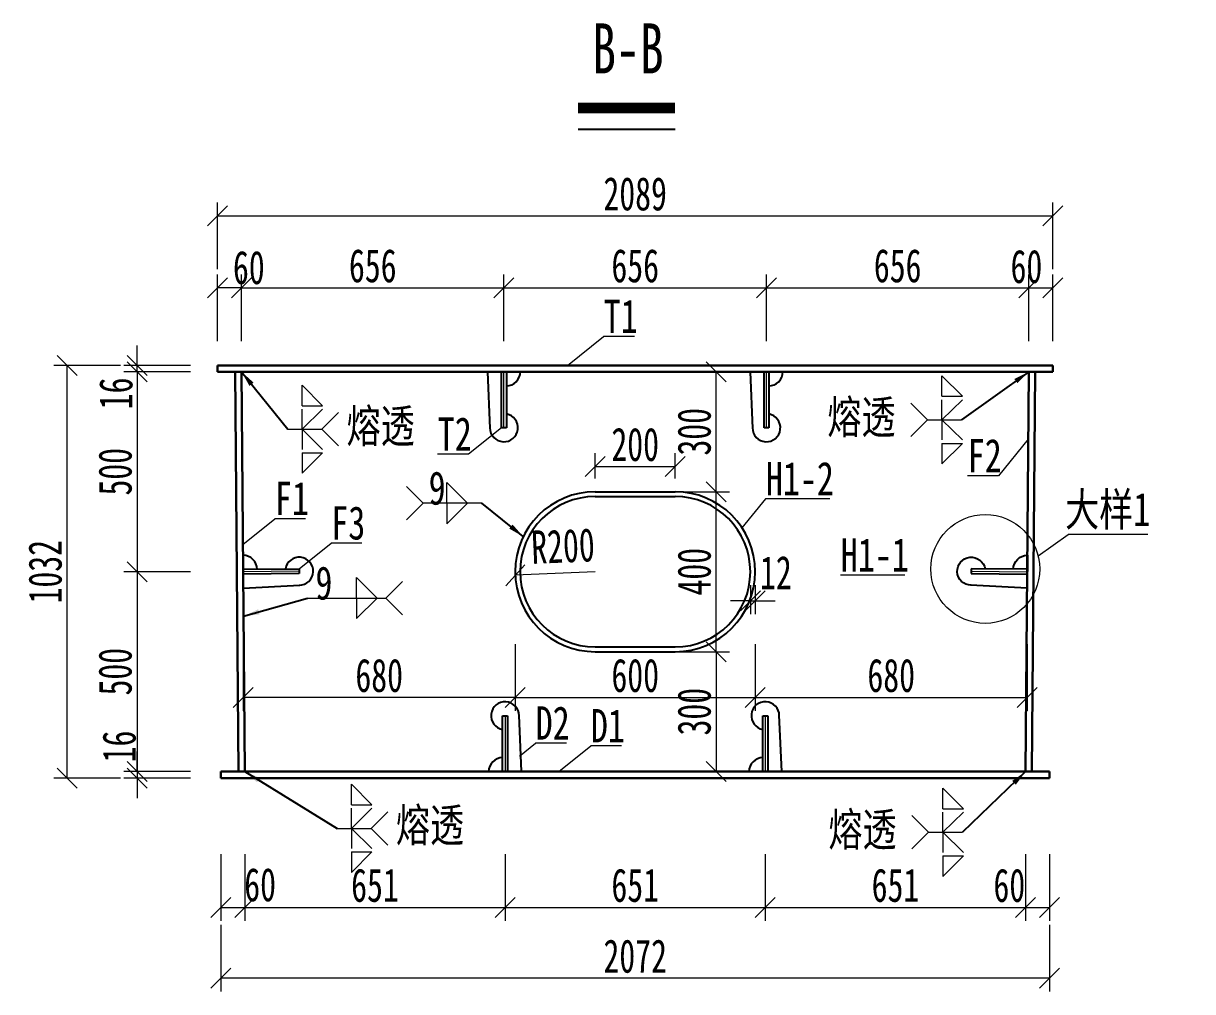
# Model space of a CAD drawing. Header units: millimetres. Extents: x -358959 to 47, y -122282 to 697692.
# Drawn here: x -144182 to -141258, y -7857 to -5436 of the extents above; entities that cross this region are included whole.
import ezdxf
from ezdxf.enums import TextEntityAlignment as Align

# ---------------------------------------------------------------- set-up
doc = ezdxf.new("R2010")
doc.units = ezdxf.units.MM
doc.header["$LTSCALE"] = 2
doc.header["$PDMODE"] = 34
doc.layers.get('Defpoints').update_dxf_attribs({"color": 8, "lineweight": 9})
for name, color, linetype, lineweight in [('标注', 4, 'Continuous', 13), ('标注线及字体', 2, 'Continuous', 15), ('桥 构造粗实', 1, 'Continuous', 30), ('细实线', 4, 'Continuous', 15), ('钢板粗线', 1, 'Continuous', 25)]:
    doc.layers.add(name, color=color, linetype=linetype, lineweight=lineweight)
doc.styles.add('111', font='仿宋_GB2312.ttf', dxfattribs={"width": 0.7})
doc.styles.add('SMEDI', font='仿宋_GB2312.ttf', dxfattribs={"width": 0.75})
doc.styles.get("Standard").update_dxf_attribs({"font": '仿宋_GB2312.ttf'})
doc.dimstyles.new('200', dxfattribs={"dimscale": 0, "dimtxt": 2.5, "dimasz": 1.5, "dimexe": 1, "dimexo": 1, "dimgap": 0.4, "dimtad": 1, "dimdec": 0, "dimdsep": 46, "dimtxsty": '111', "dimblk": 'OBLIQUE', "dimcen": 0, "dimclrd": 256, "dimclre": 256, "dimclrt": 256, "dimadec": 4, "dimazin": 0, "dimtfac": 1, "dimtdec": 0, "dimtmove": 2, "dimatfit": 3, "dimfxl": 4, "dimfxlon": 1, "dimtolj": 1, "dimlwd": -1, "dimlwe": -1, "dimarcsym": 0})
doc.dimstyles.new('MSteel_1.0_1.0', dxfattribs={"dimtxt": 3, "dimasz": 1.2, "dimexe": 1, "dimexo": 1, "dimgap": 1, "dimtad": 3, "dimtoh": 1, "dimdec": 0, "dimzin": 0, "dimdsep": 46, "dimtxsty": 'Standard', "dimblk": 'ARCHTICK', "dimcen": 0.09, "dimclrd": 3, "dimclre": 3, "dimadec": 4, "dimazin": 0, "dimtfac": 1, "dimtdec": 0, "dimtofl": 0, "dimtmove": 0, "dimatfit": 3, "dimfxl": 1, "dimtolj": 1, "dimtzin": 0, "dimarcsym": 0})

# ---------------------------------------------------------------- blocks, each defined once
blk = doc.blocks.new('12-140 有孔')
at = {"layer": 'Defpoints', "ltscale": 5}
blk.add_line((0, 140), (0, 0), dxfattribs=at)
at = {"layer": '钢板粗线'}
for p, q in [((-6, 0), (-6, 140)), ((-6, 140), (6, 140)), ((6, 140), (6, 0)), ((41, 0), (35, 141.5)), ((-41, 0), (41, 0))]:
    blk.add_line(p, q, dxfattribs=at)
for centre, start, end in [((0, 140), 0, 260.1291), ((-6, 0), 90, 180)]:
    blk.add_arc(centre, 35, start, end, dxfattribs=at)
blk = doc.blocks.new('_Oblique')
at = {"color": 0, "linetype": 'ByBlock', "lineweight": -2}
blk.add_line((-0.5, -0.5), (0.5, 0.5), dxfattribs=at)
blk = doc.blocks.new('*D3505')
at = {"layer": 'Defpoints', "color": 0, "ltscale": 5, "transparency": 16777216}
for p in [(-142752, -6807.3), (-142951.8, -6816.3)]:
    blk.add_point(p, dxfattribs=at)
at = {"layer": '标注', "ltscale": 5, "transparency": 16777216}
blk.add_line((-142752, -6807.3), (-142951.8, -6816.3), dxfattribs=at)
at = {"layer": '标注', "ltscale": 5, "transparency": 16777216, "xscale": 49.99999999999995, "yscale": 49.99999999999995, "zscale": 49.99999999999995, "rotation": 182.5726833926512}
blk.add_blockref('_Oblique', (-142951.8, -6816.3), dxfattribs=at)
at = {"layer": '标注', "ltscale": 5, "transparency": 16777216, "insert": (-142832.6, -6743.5), "char_height": 83.33, "attachment_point": 5, "rotation": 2.5727, "style": '111'}
blk.add_mtext('\\A1;R200', dxfattribs=at)
blk = doc.blocks.new('*D3506')
at = {"layer": 'Defpoints', "color": 0, "ltscale": 5, "transparency": 16777216}
for p in [(-142752, -6607.3), (-142449.2, -6607.3), (-142752, -7007.3)]:
    blk.add_point(p, dxfattribs=at)
at = {"layer": '标注', "ltscale": 5, "transparency": 16777216}
for p, q in [((-142582.5, -6607.3), (-142415.8, -6607.3)), ((-142449.2, -7007.3), (-142449.2, -6607.3)), ((-142582.5, -7007.3), (-142415.8, -7007.3))]:
    blk.add_line(p, q, dxfattribs=at)
at = {"layer": '标注', "ltscale": 5, "transparency": 16777216, "xscale": 49.99999999999995, "yscale": 49.99999999999995, "zscale": 49.99999999999995}
for p, rotation in [((-142449.2, -6607.3), 90), ((-142449.2, -7007.3), 270)]:
    blk.add_blockref('_Oblique', p, dxfattribs=dict(at, rotation=rotation))
at = {"layer": '标注', "ltscale": 5, "transparency": 16777216, "insert": (-142504.2, -6807.3), "char_height": 83.33, "attachment_point": 5, "rotation": 90, "style": '111'}
blk.add_mtext('\\A1;400', dxfattribs=at)
blk = doc.blocks.new('*D3507')
at = {"layer": 'Defpoints', "color": 0, "ltscale": 5, "transparency": 16777216}
for p in [(-142352, -6807.3), (-142951.8, -6816.3), (-142352, -7122)]:
    blk.add_point(p, dxfattribs=at)
at = {"layer": '标注', "ltscale": 5, "transparency": 16777216}
for p, q in [((-142951.8, -6988.6), (-142951.8, -7155.3)), ((-142352, -6988.6), (-142352, -7155.3)), ((-142951.8, -7122), (-142352, -7122))]:
    blk.add_line(p, q, dxfattribs=at)
at = {"layer": '标注', "ltscale": 5, "transparency": 16777216, "xscale": 49.99999999999995, "yscale": 49.99999999999995, "zscale": 49.99999999999995, "rotation": 180}
blk.add_blockref('_Oblique', (-142951.8, -7122), dxfattribs=at)
at = {"layer": '标注', "ltscale": 5, "transparency": 16777216, "xscale": 49.99999999999995, "yscale": 49.99999999999995, "zscale": 49.99999999999995}
blk.add_blockref('_Oblique', (-142352, -7122), dxfattribs=at)
at = {"layer": '标注', "ltscale": 5, "transparency": 16777216, "insert": (-142651.9, -7067), "char_height": 83.33, "attachment_point": 5, "style": '111'}
blk.add_mtext('\\A1;600', dxfattribs=at)
blk = doc.blocks.new('*D3508')
at = {"layer": 'Defpoints', "color": 0, "ltscale": 5, "transparency": 16777216}
for p in [(-142552, -6544.4), (-142752, -6607.3), (-142552, -6607.3)]:
    blk.add_point(p, dxfattribs=at)
at = {"layer": '标注', "ltscale": 5, "transparency": 16777216}
for p, q in [((-142752, -6574), (-142752, -6511.1)), ((-142552, -6574), (-142552, -6511.1)), ((-142752, -6544.4), (-142552, -6544.4))]:
    blk.add_line(p, q, dxfattribs=at)
at = {"layer": '标注', "ltscale": 5, "transparency": 16777216, "xscale": 49.99999999999995, "yscale": 49.99999999999995, "zscale": 49.99999999999995, "rotation": 180}
blk.add_blockref('_Oblique', (-142752, -6544.4), dxfattribs=at)
at = {"layer": '标注', "ltscale": 5, "transparency": 16777216, "xscale": 49.99999999999995, "yscale": 49.99999999999995, "zscale": 49.99999999999995}
blk.add_blockref('_Oblique', (-142552, -6544.4), dxfattribs=at)
at = {"layer": '标注', "ltscale": 5, "transparency": 16777216, "insert": (-142652, -6489.4), "char_height": 83.33, "attachment_point": 5, "style": '111'}
blk.add_mtext('\\A1;200', dxfattribs=at)
blk = doc.blocks.new('*D3503')
at = {"layer": 'Defpoints', "color": 0, "ltscale": 5, "transparency": 16777216}
for p in [(-142752, -7007.3), (-142752, -7307.3), (-142449.2, -7307.3)]:
    blk.add_point(p, dxfattribs=at)
at = {"layer": '标注', "ltscale": 5, "transparency": 16777216}
for p, q in [((-142582.5, -7007.3), (-142415.8, -7007.3)), ((-142449.2, -7007.3), (-142449.2, -7307.3)), ((-142582.5, -7307.3), (-142415.8, -7307.3))]:
    blk.add_line(p, q, dxfattribs=at)
at = {"layer": '标注', "ltscale": 5, "transparency": 16777216, "xscale": 49.99999999999995, "yscale": 49.99999999999995, "zscale": 49.99999999999995}
for p, rotation in [((-142449.2, -7007.3), 90), ((-142449.2, -7307.3), 270)]:
    blk.add_blockref('_Oblique', p, dxfattribs=dict(at, rotation=rotation))
at = {"layer": '标注', "ltscale": 5, "transparency": 16777216, "insert": (-142504.2, -7157.3), "char_height": 83.33, "attachment_point": 5, "rotation": 90, "style": '111'}
blk.add_mtext('\\A1;300', dxfattribs=at)
blk = doc.blocks.new('*D3509')
at = {"layer": 'Defpoints', "color": 0, "ltscale": 5, "transparency": 16777216}
for p in [(-142652, -6307.3), (-142449.2, -6307.3), (-142719.8, -6607.3)]:
    blk.add_point(p, dxfattribs=at)
at = {"layer": '标注', "ltscale": 5, "transparency": 16777216}
for p, q in [((-142582.5, -6307.3), (-142415.8, -6307.3)), ((-142449.2, -6607.3), (-142449.2, -6307.3)), ((-142582.5, -6607.3), (-142415.8, -6607.3))]:
    blk.add_line(p, q, dxfattribs=at)
at = {"layer": '标注', "ltscale": 5, "transparency": 16777216, "xscale": 50.00000000000042, "yscale": 50.00000000000042, "zscale": 50.00000000000042}
for p, rotation in [((-142449.2, -6307.3), 90), ((-142449.2, -6607.3), 270)]:
    blk.add_blockref('_Oblique', p, dxfattribs=dict(at, rotation=rotation))
at = {"layer": '标注', "ltscale": 5, "transparency": 16777216, "insert": (-142504.2, -6457.3), "char_height": 83.33, "attachment_point": 5, "rotation": 90, "style": '111'}
blk.add_mtext('\\A1;300', dxfattribs=at)
blk = doc.blocks.new('*D3504')
at = {"layer": 'Defpoints', "color": 0, "ltscale": 5, "transparency": 16777216}
for p in [(-142352, -6807.3), (-141671.8, -6807.3), (-141671.8, -7122)]:
    blk.add_point(p, dxfattribs=at)
at = {"layer": '标注', "ltscale": 5, "transparency": 16777216}
for p, q in [((-142352, -6988.6), (-142352, -7155.3)), ((-141671.8, -6988.6), (-141671.8, -7155.3)), ((-142352, -7122), (-141671.8, -7122))]:
    blk.add_line(p, q, dxfattribs=at)
at = {"layer": '标注', "ltscale": 5, "transparency": 16777216, "xscale": 50.00000000000042, "yscale": 50.00000000000042, "zscale": 50.00000000000042, "rotation": 180}
blk.add_blockref('_Oblique', (-142352, -7122), dxfattribs=at)
at = {"layer": '标注', "ltscale": 5, "transparency": 16777216, "xscale": 50.00000000000042, "yscale": 50.00000000000042, "zscale": 50.00000000000042}
blk.add_blockref('_Oblique', (-141671.8, -7122), dxfattribs=at)
at = {"layer": '标注', "ltscale": 5, "transparency": 16777216, "insert": (-142011.9, -7067), "char_height": 83.33, "attachment_point": 5, "style": '111'}
blk.add_mtext('\\A1;680', dxfattribs=at)
blk = doc.blocks.new('_ArchTick')
at = {"color": 0, "linetype": 'ByBlock', "const_width": 0.15}
blk.add_lwpolyline([(-0.5, -0.5), (0.5, 0.5)], dxfattribs=at)
blk = doc.blocks.new('12-140 无孔')
at = {"layer": 'Defpoints', "ltscale": 5}
blk.add_line((0, 140), (0, 0), dxfattribs=at)
at = {"layer": '钢板粗线'}
for p, q in [((-6, 0), (-6, 140)), ((-6, 140), (6, 140)), ((6, 140), (6, 0))]:
    blk.add_line(p, q, dxfattribs=at)
blk = doc.blocks.new('*D3510')
at = {"layer": 'Defpoints', "color": 0, "ltscale": 5, "transparency": 16777216}
for p in [(-143632.2, -6807.3), (-142952, -6807.3), (-143632.2, -7122)]:
    blk.add_point(p, dxfattribs=at)
at = {"layer": '标注', "ltscale": 5, "transparency": 16777216}
for p, q in [((-143632.2, -6988.6), (-143632.2, -7155.3)), ((-142952, -6988.6), (-142952, -7155.3)), ((-142952, -7122), (-143632.2, -7122))]:
    blk.add_line(p, q, dxfattribs=at)
at = {"layer": '标注', "ltscale": 5, "transparency": 16777216, "xscale": 50.00000000000042, "yscale": 50.00000000000042, "zscale": 50.00000000000042, "rotation": 180}
blk.add_blockref('_Oblique', (-143632.2, -7122), dxfattribs=at)
at = {"layer": '标注', "ltscale": 5, "transparency": 16777216, "xscale": 50.00000000000042, "yscale": 50.00000000000042, "zscale": 50.00000000000042}
blk.add_blockref('_Oblique', (-142952, -7122), dxfattribs=at)
at = {"layer": '标注', "ltscale": 5, "transparency": 16777216, "insert": (-143292.1, -7067), "char_height": 83.33, "attachment_point": 5, "style": '111'}
blk.add_mtext('\\A1;680', dxfattribs=at)
blk = doc.blocks.new('*D3534')
at = {"layer": 'Defpoints', "color": 0, "ltscale": 5, "transparency": 16777216}
for p in [(-143696.5, -6097.5), (-143696.5, -6305.5), (-143636.4, -6307.3)]:
    blk.add_point(p, dxfattribs=at)
at = {"layer": '标注', "ltscale": 5, "transparency": 16777216}
for p, q in [((-143696.5, -6230.8), (-143696.5, -6064.2)), ((-143636.4, -6230.8), (-143636.4, -6064.2)), ((-143636.4, -6097.5), (-143696.5, -6097.5))]:
    blk.add_line(p, q, dxfattribs=at)
at = {"layer": '标注', "ltscale": 5, "transparency": 16777216, "xscale": 50.00000000000006, "yscale": 50.00000000000006, "zscale": 50.00000000000006, "rotation": 180}
blk.add_blockref('_Oblique', (-143696.5, -6097.5), dxfattribs=at)
at = {"layer": '标注', "ltscale": 5, "transparency": 16777216, "xscale": 50.00000000000006, "yscale": 50.00000000000006, "zscale": 50.00000000000006}
blk.add_blockref('_Oblique', (-143636.4, -6097.5), dxfattribs=at)
at = {"layer": '标注', "ltscale": 5, "transparency": 16777216, "insert": (-143618, -6047), "char_height": 83.33, "attachment_point": 5, "style": '111'}
blk.add_mtext('\\A1;60', dxfattribs=at)
blk = doc.blocks.new('*D3535')
at = {"layer": 'Defpoints', "color": 0, "ltscale": 5, "transparency": 16777216}
for p in [(-142980.1, -6097.5), (-143636.4, -6307.3), (-142980.1, -6307.3)]:
    blk.add_point(p, dxfattribs=at)
at = {"layer": '标注', "ltscale": 5, "transparency": 16777216}
for p, q in [((-143636.4, -6230.8), (-143636.4, -6064.2)), ((-142980.1, -6230.8), (-142980.1, -6064.2)), ((-143636.4, -6097.5), (-142980.1, -6097.5))]:
    blk.add_line(p, q, dxfattribs=at)
at = {"layer": '标注', "ltscale": 5, "transparency": 16777216, "xscale": 50.00000000000006, "yscale": 50.00000000000006, "zscale": 50.00000000000006, "rotation": 180}
blk.add_blockref('_Oblique', (-143636.4, -6097.5), dxfattribs=at)
at = {"layer": '标注', "ltscale": 5, "transparency": 16777216, "xscale": 50.00000000000006, "yscale": 50.00000000000006, "zscale": 50.00000000000006}
blk.add_blockref('_Oblique', (-142980.1, -6097.5), dxfattribs=at)
at = {"layer": '标注', "ltscale": 5, "transparency": 16777216, "insert": (-143308.2, -6042.5), "char_height": 83.33, "attachment_point": 5, "style": '111'}
blk.add_mtext('\\A1;656', dxfattribs=at)
blk = doc.blocks.new('*D3536')
at = {"layer": 'Defpoints', "color": 0, "ltscale": 5, "transparency": 16777216}
for p in [(-141607.7, -6097.5), (-141667.7, -6307.3), (-141607.7, -6307.3)]:
    blk.add_point(p, dxfattribs=at)
at = {"layer": '标注', "ltscale": 5, "transparency": 16777216}
for p, q in [((-141667.7, -6230.8), (-141667.7, -6064.2)), ((-141607.7, -6230.8), (-141607.7, -6064.2)), ((-141667.7, -6097.5), (-141607.7, -6097.5))]:
    blk.add_line(p, q, dxfattribs=at)
at = {"layer": '标注', "ltscale": 5, "transparency": 16777216, "xscale": 50.00000000000006, "yscale": 50.00000000000006, "zscale": 50.00000000000006, "rotation": 180}
blk.add_blockref('_Oblique', (-141667.7, -6097.5), dxfattribs=at)
at = {"layer": '标注', "ltscale": 5, "transparency": 16777216, "xscale": 50.00000000000006, "yscale": 50.00000000000006, "zscale": 50.00000000000006}
blk.add_blockref('_Oblique', (-141607.7, -6097.5), dxfattribs=at)
at = {"layer": '标注', "ltscale": 5, "transparency": 16777216, "insert": (-141673.8, -6044.3), "char_height": 83.33, "attachment_point": 5, "style": '111'}
blk.add_mtext('\\A1;60', dxfattribs=at)
blk = doc.blocks.new('*D3537')
at = {"layer": 'Defpoints', "color": 0, "ltscale": 5, "transparency": 16777216}
for p in [(-141607.7, -5917.7), (-143696.4, -6309.9), (-141607.7, -6309.9)]:
    blk.add_point(p, dxfattribs=at)
at = {"layer": '标注', "ltscale": 5, "transparency": 16777216}
for p, q in [((-143696.4, -6051.1), (-143696.4, -5884.4)), ((-141607.7, -6051.1), (-141607.7, -5884.4)), ((-143696.4, -5917.7), (-141607.7, -5917.7))]:
    blk.add_line(p, q, dxfattribs=at)
at = {"layer": '标注', "ltscale": 5, "transparency": 16777216, "xscale": 50.00000000000006, "yscale": 50.00000000000006, "zscale": 50.00000000000006, "rotation": 180}
blk.add_blockref('_Oblique', (-143696.4, -5917.7), dxfattribs=at)
at = {"layer": '标注', "ltscale": 5, "transparency": 16777216, "xscale": 50.00000000000006, "yscale": 50.00000000000006, "zscale": 50.00000000000006}
blk.add_blockref('_Oblique', (-141607.7, -5917.7), dxfattribs=at)
at = {"layer": '标注', "ltscale": 5, "transparency": 16777216, "insert": (-142652, -5862.7), "char_height": 83.33, "attachment_point": 5, "style": '111'}
blk.add_mtext('\\A1;2089', dxfattribs=at)
blk = doc.blocks.new('*D3538')
at = {"layer": 'Defpoints', "color": 0, "ltscale": 5, "transparency": 16777216}
for p in [(-142323.9, -6097.5), (-142980.1, -6307.3), (-142323.9, -6307.3)]:
    blk.add_point(p, dxfattribs=at)
at = {"layer": '标注', "ltscale": 5, "transparency": 16777216}
for p, q in [((-142980.1, -6230.8), (-142980.1, -6064.2)), ((-142323.9, -6230.8), (-142323.9, -6064.2)), ((-142980.1, -6097.5), (-142323.9, -6097.5))]:
    blk.add_line(p, q, dxfattribs=at)
at = {"layer": '标注', "ltscale": 5, "transparency": 16777216, "xscale": 50.00000000000006, "yscale": 50.00000000000006, "zscale": 50.00000000000006, "rotation": 180}
blk.add_blockref('_Oblique', (-142980.1, -6097.5), dxfattribs=at)
at = {"layer": '标注', "ltscale": 5, "transparency": 16777216, "xscale": 50.00000000000006, "yscale": 50.00000000000006, "zscale": 50.00000000000006}
blk.add_blockref('_Oblique', (-142323.9, -6097.5), dxfattribs=at)
at = {"layer": '标注', "ltscale": 5, "transparency": 16777216, "insert": (-142652, -6042.5), "char_height": 83.33, "attachment_point": 5, "style": '111'}
blk.add_mtext('\\A1;656', dxfattribs=at)
blk = doc.blocks.new('*D3539')
at = {"layer": 'Defpoints', "color": 0, "ltscale": 5, "transparency": 16777216}
for p in [(-141667.7, -6097.5), (-142323.9, -6307.3), (-141667.7, -6307.3)]:
    blk.add_point(p, dxfattribs=at)
at = {"layer": '标注', "ltscale": 5, "transparency": 16777216}
for p, q in [((-142323.9, -6230.8), (-142323.9, -6064.2)), ((-141667.7, -6230.8), (-141667.7, -6064.2)), ((-142323.9, -6097.5), (-141667.7, -6097.5))]:
    blk.add_line(p, q, dxfattribs=at)
at = {"layer": '标注', "ltscale": 5, "transparency": 16777216, "xscale": 50.00000000000006, "yscale": 50.00000000000006, "zscale": 50.00000000000006, "rotation": 180}
blk.add_blockref('_Oblique', (-142323.9, -6097.5), dxfattribs=at)
at = {"layer": '标注', "ltscale": 5, "transparency": 16777216, "xscale": 50.00000000000006, "yscale": 50.00000000000006, "zscale": 50.00000000000006}
blk.add_blockref('_Oblique', (-141667.7, -6097.5), dxfattribs=at)
at = {"layer": '标注', "ltscale": 5, "transparency": 16777216, "insert": (-141995.8, -6042.5), "char_height": 83.33, "attachment_point": 5, "style": '111'}
blk.add_mtext('\\A1;656', dxfattribs=at)
blk = doc.blocks.new('*D3541')
at = {"layer": 'Defpoints', "color": 0, "ltscale": 5, "transparency": 16777216}
for p in [(-143897, -6291.3), (-143680.4, -6291.3), (-143680.4, -6307.3)]:
    blk.add_point(p, dxfattribs=at)
at = {"layer": '标注', "ltscale": 5, "transparency": 16777216}
for p, q in [((-143897, -6291.3), (-143897, -6241.3)), ((-143763.7, -6291.3), (-143930.4, -6291.3)), ((-143763.7, -6307.3), (-143930.4, -6307.3)), ((-143897, -6307.3), (-143897, -6291.3)), ((-143897, -6307.3), (-143897, -6357.3))]:
    blk.add_line(p, q, dxfattribs=at)
at = {"layer": '标注', "ltscale": 5, "transparency": 16777216, "xscale": 50.00000000000006, "yscale": 50.00000000000006, "zscale": 50.00000000000006}
for p, rotation in [((-143897, -6291.3), 270), ((-143897, -6307.3), 90)]:
    blk.add_blockref('_Oblique', p, dxfattribs=dict(at, rotation=rotation))
at = {"layer": '标注', "ltscale": 5, "transparency": 16777216, "insert": (-143950.2, -6361.4), "char_height": 83.33, "attachment_point": 5, "rotation": 90, "style": '111'}
blk.add_mtext('\\A1;16', dxfattribs=at)
blk = doc.blocks.new('*D3540')
at = {"layer": 'Defpoints', "color": 0, "ltscale": 5, "transparency": 16777216}
for p in [(-143680.4, -6307.3), (-143897, -6807.3), (-143676.2, -6807.3)]:
    blk.add_point(p, dxfattribs=at)
at = {"layer": '标注', "ltscale": 5, "transparency": 16777216}
for p, q in [((-143763.7, -6307.3), (-143930.4, -6307.3)), ((-143897, -6307.3), (-143897, -6807.3)), ((-143763.7, -6807.3), (-143930.4, -6807.3))]:
    blk.add_line(p, q, dxfattribs=at)
at = {"layer": '标注', "ltscale": 5, "transparency": 16777216, "xscale": 50.00000000000006, "yscale": 50.00000000000006, "zscale": 50.00000000000006}
for p, rotation in [((-143897, -6307.3), 90), ((-143897, -6807.3), 270)]:
    blk.add_blockref('_Oblique', p, dxfattribs=dict(at, rotation=rotation))
at = {"layer": '标注', "ltscale": 5, "transparency": 16777216, "insert": (-143952, -6557.3), "char_height": 83.33, "attachment_point": 5, "rotation": 90, "style": '111'}
blk.add_mtext('\\A1;500', dxfattribs=at)
blk = doc.blocks.new('*D3542')
at = {"layer": 'Defpoints', "color": 0, "ltscale": 5, "transparency": 16777216}
for p in [(-143672.1, -7307.3), (-143897, -7323.3), (-143672.1, -7323.3)]:
    blk.add_point(p, dxfattribs=at)
at = {"layer": '标注', "ltscale": 5, "transparency": 16777216}
for p, q in [((-143897, -7307.3), (-143897, -7257.3)), ((-143763.7, -7307.3), (-143930.4, -7307.3)), ((-143897, -7307.3), (-143897, -7323.3)), ((-143763.7, -7323.3), (-143930.4, -7323.3)), ((-143897, -7323.3), (-143897, -7373.3))]:
    blk.add_line(p, q, dxfattribs=at)
at = {"layer": '标注', "ltscale": 5, "transparency": 16777216, "xscale": 50.00000000000006, "yscale": 50.00000000000006, "zscale": 50.00000000000006}
for p, rotation in [((-143897, -7307.3), 270), ((-143897, -7323.3), 90)]:
    blk.add_blockref('_Oblique', p, dxfattribs=dict(at, rotation=rotation))
at = {"layer": '标注', "ltscale": 5, "transparency": 16777216, "insert": (-143942, -7244.4), "char_height": 83.33, "attachment_point": 5, "rotation": 90, "style": '111'}
blk.add_mtext('\\A1;16', dxfattribs=at)
blk = doc.blocks.new('*D3543')
at = {"layer": 'Defpoints', "color": 0, "ltscale": 5, "transparency": 16777216}
for p in [(-144072, -6291.3), (-143696.5, -6291.3), (-143687.9, -7323.3)]:
    blk.add_point(p, dxfattribs=at)
at = {"layer": '标注', "ltscale": 5, "transparency": 16777216}
for p, q in [((-143938.7, -6291.3), (-144105.4, -6291.3)), ((-144072, -7323.3), (-144072, -6291.3)), ((-143938.7, -7323.3), (-144105.4, -7323.3))]:
    blk.add_line(p, q, dxfattribs=at)
at = {"layer": '标注', "ltscale": 5, "transparency": 16777216, "xscale": 50.00000000000006, "yscale": 50.00000000000006, "zscale": 50.00000000000006}
for p, rotation in [((-144072, -6291.3), 90), ((-144072, -7323.3), 270)]:
    blk.add_blockref('_Oblique', p, dxfattribs=dict(at, rotation=rotation))
at = {"layer": '标注', "ltscale": 5, "transparency": 16777216, "insert": (-144127, -6807.3), "char_height": 83.33, "attachment_point": 5, "rotation": 90, "style": '111'}
blk.add_mtext('\\A1;1032', dxfattribs=at)
blk = doc.blocks.new('*D3544')
at = {"layer": 'Defpoints', "color": 0, "ltscale": 5, "transparency": 16777216}
for p in [(46.6, -5614.9), (-143672.1, -7307.3), (-174.2, -7307.3)]:
    blk.add_point(p, dxfattribs=at)
at = {"layer": '标注', "ltscale": 5, "transparency": 16777216}
for p, q in [((-40.9, -5614.9), (-207.6, -5614.9)), ((-174.2, -5614.9), (-174.2, -7307.3)), ((-307.6, -7307.3), (-140.9, -7307.3))]:
    blk.add_line(p, q, dxfattribs=at)
at = {"layer": '标注', "ltscale": 5, "transparency": 16777216, "xscale": 50.00000000000006, "yscale": 50.00000000000006, "zscale": 50.00000000000006}
for p, rotation in [((-174.2, -5614.9), 90), ((-174.2, -7307.3), 270)]:
    blk.add_blockref('_Oblique', p, dxfattribs=dict(at, rotation=rotation))
at = {"layer": '标注', "ltscale": 5, "transparency": 16777216, "insert": (-229.2, -6461.1), "char_height": 83.33, "attachment_point": 5, "rotation": 90, "style": '111'}
blk.add_mtext('\\A1;1692', dxfattribs=at)
blk = doc.blocks.new('*D3552')
at = {"layer": 'Defpoints', "color": 0, "ltscale": 5, "transparency": 16777216}
for p in [(-143628.1, -7307.3), (-143688.1, -7315.3), (-143628.1, -7646.8)]:
    blk.add_point(p, dxfattribs=at)
at = {"layer": '标注', "ltscale": 5, "transparency": 16777216}
for p, q in [((-143688.1, -7513.4), (-143688.1, -7680.1)), ((-143628.1, -7513.4), (-143628.1, -7680.1)), ((-143688.1, -7646.8), (-143628.1, -7646.8))]:
    blk.add_line(p, q, dxfattribs=at)
at = {"layer": '标注', "ltscale": 5, "transparency": 16777216, "xscale": 50.00000000000006, "yscale": 50.00000000000006, "zscale": 50.00000000000006, "rotation": 180}
blk.add_blockref('_Oblique', (-143688.1, -7646.8), dxfattribs=at)
at = {"layer": '标注', "ltscale": 5, "transparency": 16777216, "xscale": 50.00000000000006, "yscale": 50.00000000000006, "zscale": 50.00000000000006}
blk.add_blockref('_Oblique', (-143628.1, -7646.8), dxfattribs=at)
at = {"layer": '标注', "ltscale": 5, "transparency": 16777216, "insert": (-143589.8, -7590.4), "char_height": 83.33, "attachment_point": 5, "style": '111'}
blk.add_mtext('\\A1;60', dxfattribs=at)
blk = doc.blocks.new('*D3548')
at = {"layer": 'Defpoints', "color": 0, "ltscale": 5, "transparency": 16777216}
for p in [(-143628.1, -7307.3), (-142977.4, -7307.3), (-142977.4, -7646.8)]:
    blk.add_point(p, dxfattribs=at)
at = {"layer": '标注', "ltscale": 5, "transparency": 16777216}
for p, q in [((-143628.1, -7513.4), (-143628.1, -7680.1)), ((-142977.4, -7513.4), (-142977.4, -7680.1)), ((-143628.1, -7646.8), (-142977.4, -7646.8))]:
    blk.add_line(p, q, dxfattribs=at)
at = {"layer": '标注', "ltscale": 5, "transparency": 16777216, "xscale": 50.00000000000006, "yscale": 50.00000000000006, "zscale": 50.00000000000006, "rotation": 180}
blk.add_blockref('_Oblique', (-143628.1, -7646.8), dxfattribs=at)
at = {"layer": '标注', "ltscale": 5, "transparency": 16777216, "xscale": 50.00000000000006, "yscale": 50.00000000000006, "zscale": 50.00000000000006}
blk.add_blockref('_Oblique', (-142977.4, -7646.8), dxfattribs=at)
at = {"layer": '标注', "ltscale": 5, "transparency": 16777216, "insert": (-143302.7, -7591.8), "char_height": 83.33, "attachment_point": 5, "style": '111'}
blk.add_mtext('\\A1;651', dxfattribs=at)
blk = doc.blocks.new('*D3549')
at = {"layer": 'Defpoints', "color": 0, "ltscale": 5, "transparency": 16777216}
for p in [(-142977.4, -7307.3), (-142326.7, -7307.3), (-142326.7, -7646.8)]:
    blk.add_point(p, dxfattribs=at)
at = {"layer": '标注', "ltscale": 5, "transparency": 16777216}
for p, q in [((-142977.4, -7513.4), (-142977.4, -7680.1)), ((-142326.7, -7513.4), (-142326.7, -7680.1)), ((-142977.4, -7646.8), (-142326.7, -7646.8))]:
    blk.add_line(p, q, dxfattribs=at)
at = {"layer": '标注', "ltscale": 5, "transparency": 16777216, "xscale": 50.00000000000006, "yscale": 50.00000000000006, "zscale": 50.00000000000006, "rotation": 180}
blk.add_blockref('_Oblique', (-142977.4, -7646.8), dxfattribs=at)
at = {"layer": '标注', "ltscale": 5, "transparency": 16777216, "xscale": 50.00000000000006, "yscale": 50.00000000000006, "zscale": 50.00000000000006}
blk.add_blockref('_Oblique', (-142326.7, -7646.8), dxfattribs=at)
at = {"layer": '标注', "ltscale": 5, "transparency": 16777216, "insert": (-142652, -7591.8), "char_height": 83.33, "attachment_point": 5, "style": '111'}
blk.add_mtext('\\A1;651', dxfattribs=at)
blk = doc.blocks.new('*D3547')
at = {"layer": 'Defpoints', "color": 0, "ltscale": 5, "transparency": 16777216}
for p in [(-142326.7, -7307.3), (-141676, -7307.3), (-141676, -7646.8)]:
    blk.add_point(p, dxfattribs=at)
at = {"layer": '标注', "ltscale": 5, "transparency": 16777216}
for p, q in [((-142326.7, -7513.4), (-142326.7, -7680.1)), ((-141676, -7513.4), (-141676, -7680.1)), ((-142326.7, -7646.8), (-141676, -7646.8))]:
    blk.add_line(p, q, dxfattribs=at)
at = {"layer": '标注', "ltscale": 5, "transparency": 16777216, "xscale": 50.00000000000006, "yscale": 50.00000000000006, "zscale": 50.00000000000006, "rotation": 180}
blk.add_blockref('_Oblique', (-142326.7, -7646.8), dxfattribs=at)
at = {"layer": '标注', "ltscale": 5, "transparency": 16777216, "xscale": 50.00000000000006, "yscale": 50.00000000000006, "zscale": 50.00000000000006}
blk.add_blockref('_Oblique', (-141676, -7646.8), dxfattribs=at)
at = {"layer": '标注', "ltscale": 5, "transparency": 16777216, "insert": (-142001.3, -7591.8), "char_height": 83.33, "attachment_point": 5, "style": '111'}
blk.add_mtext('\\A1;651', dxfattribs=at)
blk = doc.blocks.new('*D3550')
at = {"layer": 'Defpoints', "color": 0, "ltscale": 5, "transparency": 16777216}
for p in [(-141676, -7307.3), (-141616, -7307.3), (-141616, -7646.8)]:
    blk.add_point(p, dxfattribs=at)
at = {"layer": '标注', "ltscale": 5, "transparency": 16777216}
for p, q in [((-141676, -7513.4), (-141676, -7680.1)), ((-141616, -7513.4), (-141616, -7680.1)), ((-141676, -7646.8), (-141616, -7646.8))]:
    blk.add_line(p, q, dxfattribs=at)
at = {"layer": '标注', "ltscale": 5, "transparency": 16777216, "xscale": 50.00000000000006, "yscale": 50.00000000000006, "zscale": 50.00000000000006, "rotation": 180}
blk.add_blockref('_Oblique', (-141676, -7646.8), dxfattribs=at)
at = {"layer": '标注', "ltscale": 5, "transparency": 16777216, "xscale": 50.00000000000006, "yscale": 50.00000000000006, "zscale": 50.00000000000006}
blk.add_blockref('_Oblique', (-141616, -7646.8), dxfattribs=at)
at = {"layer": '标注', "ltscale": 5, "transparency": 16777216, "insert": (-141716.6, -7592), "char_height": 83.33, "attachment_point": 5, "style": '111'}
blk.add_mtext('\\A1;60', dxfattribs=at)
blk = doc.blocks.new('*D3551')
at = {"layer": 'Defpoints', "color": 0, "ltscale": 5, "transparency": 16777216}
for p in [(-143688.1, -7440.7), (-141616, -7440.7), (-143688.1, -7824)]:
    blk.add_point(p, dxfattribs=at)
at = {"layer": '标注', "ltscale": 5, "transparency": 16777216}
for p, q in [((-143688.1, -7690.7), (-143688.1, -7857.4)), ((-141616, -7690.7), (-141616, -7857.4)), ((-141616, -7824), (-143688.1, -7824))]:
    blk.add_line(p, q, dxfattribs=at)
at = {"layer": '标注', "ltscale": 5, "transparency": 16777216, "xscale": 50.00000000000006, "yscale": 50.00000000000006, "zscale": 50.00000000000006, "rotation": 180}
blk.add_blockref('_Oblique', (-143688.1, -7824), dxfattribs=at)
at = {"layer": '标注', "ltscale": 5, "transparency": 16777216, "xscale": 50.00000000000006, "yscale": 50.00000000000006, "zscale": 50.00000000000006}
blk.add_blockref('_Oblique', (-141616, -7824), dxfattribs=at)
at = {"layer": '标注', "ltscale": 5, "transparency": 16777216, "insert": (-142652, -7769), "char_height": 83.33, "attachment_point": 5, "style": '111'}
blk.add_mtext('\\A1;2072', dxfattribs=at)
blk = doc.blocks.new('*D4009')
at = {"layer": 'Defpoints', "color": 0, "ltscale": 5, "transparency": 16777216}
for p in [(-143632.2, -6807.3), (-143897, -7307.3), (-143628.1, -7307.3)]:
    blk.add_point(p, dxfattribs=at)
at = {"layer": '标注', "ltscale": 5, "transparency": 16777216}
for p, q in [((-143763.7, -6807.3), (-143930.4, -6807.3)), ((-143897, -6807.3), (-143897, -7307.3)), ((-143763.7, -7307.3), (-143930.4, -7307.3))]:
    blk.add_line(p, q, dxfattribs=at)
at = {"layer": '标注', "ltscale": 5, "transparency": 16777216, "xscale": 50.00000000000006, "yscale": 50.00000000000006, "zscale": 50.00000000000006}
for p, rotation in [((-143897, -6807.3), 90), ((-143897, -7307.3), 270)]:
    blk.add_blockref('_Oblique', p, dxfattribs=dict(at, rotation=rotation))
at = {"layer": '标注', "ltscale": 5, "transparency": 16777216, "insert": (-143952, -7057.3), "char_height": 83.33, "attachment_point": 5, "rotation": 90, "style": '111'}
blk.add_mtext('\\A1;500', dxfattribs=at)
blk = doc.blocks.new('*D4062')
at = {"layer": 'Defpoints', "color": 0, "ltscale": 5, "transparency": 16777216}
for p in [(-142364, -6807.3), (-142352, -6807.3), (-142352, -6880.1)]:
    blk.add_point(p, dxfattribs=at)
at = {"layer": '标注', "ltscale": 5, "transparency": 16777216}
for p, q in [((-142364, -6840.7), (-142364, -6913.4)), ((-142352, -6840.7), (-142352, -6913.4)), ((-142364, -6880.1), (-142414, -6880.1)), ((-142364, -6880.1), (-142352, -6880.1)), ((-142352, -6880.1), (-142302, -6880.1))]:
    blk.add_line(p, q, dxfattribs=at)
at = {"layer": '标注', "ltscale": 5, "transparency": 16777216, "xscale": 49.99999999999995, "yscale": 49.99999999999995, "zscale": 49.99999999999995}
blk.add_blockref('_Oblique', (-142364, -6880.1), dxfattribs=at)
at = {"layer": '标注', "ltscale": 5, "transparency": 16777216, "xscale": 49.99999999999995, "yscale": 49.99999999999995, "zscale": 49.99999999999995, "rotation": 180}
blk.add_blockref('_Oblique', (-142352, -6880.1), dxfattribs=at)
at = {"layer": '标注', "ltscale": 5, "transparency": 16777216, "insert": (-142300.4, -6809.5), "char_height": 83.33, "attachment_point": 5, "style": '111'}
blk.add_mtext('\\A1;12', dxfattribs=at)

msp = doc.modelspace()

# ---------------------------------------------------------------- linework, layer by layer
at = {"color": 4}
msp.add_line((-142795, -5700.7), (-142552.3, -5700.7), dxfattribs=at)
at = {"color": 6, "const_width": 26.7}
msp.add_lwpolyline([(-142795, -5647.4), (-142552.3, -5647.4)], dxfattribs=at)
at = {"layer": '标注', "ltscale": 5}
msp.add_line((-142325.8, -6624.8), (-142385, -6697.3), dxfattribs=at)
msp.add_circle((-141776.6, -6800.4), 136.1, dxfattribs=at)
at = {"layer": '桥 构造粗实'}
for p, q in [((-143696.5, -6291.3), (-141607.7, -6291.3)), ((-143696.5, -6307.3), (-143696.5, -6291.3)), ((-143696.5, -6307.3), (-141607.7, -6307.3)), ((-143652.4, -6307.3), (-143644.1, -7307.3)), ((-143636.4, -6307.3), (-143628.1, -7307.3)), ((-141676, -7307.3), (-141667.7, -6307.3)), ((-141660, -7307.3), (-141651.7, -6307.3)), ((-141607.7, -6291.3), (-141607.7, -6307.3)), ((-143688.1, -7307.3), (-141616, -7307.3)), ((-143688.1, -7307.3), (-143688.1, -7323.3)), ((-141616, -7307.3), (-141616, -7323.3)), ((-143688.1, -7323.3), (-141616, -7323.3))]:
    msp.add_line(p, q, dxfattribs=at)
at = {"layer": '细实线'}
for p, q in [((-142821.1, -6291.3), (-142731.3, -6218.9)), ((-142654.1, -6218.9), (-142731.3, -6218.9)), ((-143485, -6392.1), (-143485, -6340.8)), ((-143433.6, -6392.1), (-143485, -6340.8)), ((-141885.3, -6368.6), (-141885.3, -6317.2)), ((-141834, -6368.6), (-141885.3, -6317.2)), ((-141885.3, -6368.6), (-141834, -6368.6)), ((-143485, -6392.1), (-143433.6, -6392.1)), ((-143485, -6451), (-143485, -6400.8)), ((-143485, -6451), (-143433.6, -6400.8)), ((-141921.2, -6427.5), (-141962.8, -6385.8)), ((-141885.3, -6427.5), (-141885.3, -6377.2)), ((-141885.3, -6427.5), (-141834, -6377.2)), ((-143435.7, -6451), (-143394, -6409.4)), ((-141921.2, -6427.5), (-141962.8, -6469.1)), ((-141921.2, -6427.5), (-141836, -6427.5)), ((-141885.3, -6427.5), (-141885.3, -6477.7)), ((-141885.3, -6427.5), (-141834, -6477.7)), ((-143520.8, -6451), (-143435.7, -6451)), ((-143485, -6451), (-143485, -6501.3)), ((-143485, -6451), (-143433.6, -6501.3)), ((-143435.7, -6451), (-143394, -6492.7)), ((-142986.1, -6447.3), (-143068.8, -6513.3)), ((-141885.3, -6486.4), (-141885.3, -6537.7)), ((-141885.3, -6486.4), (-141834, -6486.4)), ((-141834, -6486.4), (-141885.3, -6537.7)), ((-141669.1, -6475.9), (-141743.8, -6567.4)), ((-143485, -6509.9), (-143485, -6561.2)), ((-143485, -6509.9), (-143433.6, -6509.9)), ((-143433.6, -6509.9), (-143485, -6561.2)), ((-143068.8, -6513.3), (-143146.1, -6513.3)), ((-141743.8, -6567.4), (-141821.1, -6567.4)), ((-143182.5, -6635.8), (-143224.1, -6594.2)), ((-143123, -6635.8), (-143123, -6584.5)), ((-143071.7, -6635.8), (-143123, -6584.5)), ((-143182.5, -6635.8), (-143224.1, -6677.5)), ((-143035.1, -6635.8), (-143182.5, -6635.8)), ((-143123, -6635.8), (-143123, -6687.2)), ((-143071.7, -6635.8), (-143123, -6687.2)), ((-142165.2, -6624.8), (-142325.8, -6624.8)), ((-143633.1, -6739.2), (-143553.3, -6674.8)), ((-143476, -6674.8), (-143553.3, -6674.8)), ((-141644.5, -6768), (-141569.4, -6713.9)), ((-141370.4, -6713.9), (-141569.4, -6713.9)), ((-143492.3, -6800.2), (-143412.4, -6735.8)), ((-143335.2, -6735.8), (-143412.4, -6735.8)), ((-143348.7, -6873.3), (-143348.7, -6822)), ((-143297.4, -6873.3), (-143348.7, -6822)), ((-143275.3, -6873.3), (-143233.7, -6831.6)), ((-141977.8, -6815.7), (-142138.4, -6815.7)), ((-143471.7, -6873.3), (-143275.3, -6873.3)), ((-143348.7, -6873.3), (-143348.7, -6924.6)), ((-143297.4, -6873.3), (-143348.7, -6924.6)), ((-143275.3, -6873.3), (-143233.7, -6915)), ((-142941.3, -7268.3), (-142901.3, -7236.1)), ((-142824.1, -7236.1), (-142901.3, -7236.1)), ((-142843.2, -7307.3), (-142763.3, -7242.9)), ((-142686.1, -7242.9), (-142763.3, -7242.9)), ((-143361.7, -7390.3), (-143361.7, -7339)), ((-143310.3, -7390.3), (-143361.7, -7339)), ((-141882.7, -7400), (-141882.7, -7348.7)), ((-141831.3, -7400), (-141882.7, -7348.7)), ((-143361.7, -7390.3), (-143310.3, -7390.3)), ((-143361.7, -7449.2), (-143361.7, -7398.9)), ((-143361.7, -7449.2), (-143310.3, -7398.9)), ((-143312.4, -7449.2), (-143270.7, -7407.5)), ((-141918.5, -7458.9), (-141960.2, -7417.2)), ((-141882.7, -7400), (-141831.3, -7400)), ((-141882.7, -7458.9), (-141882.7, -7408.6)), ((-141882.7, -7458.9), (-141831.3, -7408.6)), ((-143397.5, -7449.2), (-143312.4, -7449.2)), ((-143361.7, -7449.2), (-143361.7, -7499.4)), ((-143361.7, -7449.2), (-143310.3, -7499.4)), ((-143312.4, -7449.2), (-143270.7, -7490.8)), ((-141918.5, -7458.9), (-141960.2, -7500.5)), ((-141918.5, -7458.9), (-141833.4, -7458.9)), ((-141882.7, -7458.9), (-141882.7, -7509.1)), ((-141882.7, -7458.9), (-141831.3, -7509.1)), ((-143361.7, -7508.1), (-143361.7, -7559.4)), ((-143361.7, -7508.1), (-143310.3, -7508.1)), ((-143310.3, -7508.1), (-143361.7, -7559.4)), ((-141882.7, -7517.8), (-141882.7, -7569.1)), ((-141882.7, -7517.8), (-141831.3, -7517.8)), ((-141831.3, -7517.8), (-141882.7, -7569.1))]:
    msp.add_line(p, q, dxfattribs=at)
at = {"layer": '钢板粗线'}
for p, q in [((-142752, -6607.3), (-142552, -6607.3)), ((-142752, -6619.3), (-142552, -6619.3)), ((-142752, -6995.3), (-142552, -6995.3)), ((-142752, -7007.3), (-142552, -7007.3))]:
    msp.add_line(p, q, dxfattribs=at)
for centre, radius, start, end in [((-142752, -6807.3), 200, 90, 270), ((-142752, -6807.3), 188, 90, 270), ((-142552, -6807.3), 200, 270, 90), ((-142552, -6807.3), 188, 270, 90)]:
    msp.add_arc(centre, radius, start, end, dxfattribs=at)

# ---------------------------------------------------------------- block references
at = {"layer": '标注', "ltscale": 5}
for p, rotation in [((-142980.1, -6307.3), 180), ((-142323.9, -6307.3), 180), ((-143632.2, -6807.3), 270.4754982264109)]:
    msp.add_blockref('12-140 有孔', p, dxfattribs=dict(at, rotation=rotation))
at = {"layer": '标注', "ltscale": 5, "xscale": -1}
for name, rotation in [('12-140 有孔', 89.52450177358908), ('12-140 无孔', 89.52450178325174)]:
    msp.add_blockref(name, (-141671.8, -6807.3), dxfattribs=dict(at, rotation=rotation))
at = {"layer": '标注', "ltscale": 5}
for p in [(-142977.4, -7307.3), (-142326.7, -7307.3)]:
    msp.add_blockref('12-140 有孔', p, dxfattribs=at)

# ---------------------------------------------------------------- texts
at = {"layer": '标注线及字体', "color": 0, "style": '111', "width": 0.7}
msp.add_text('B-B', height=125, dxfattribs=at).set_placement((-142670.1, -5498.6), align=Align.MIDDLE)
at = {"layer": '细实线', "style": 'SMEDI', "width": 0.75}
for s, p in [('T1', (-142730.8, -6210)), ('T2', (-143145.6, -6504.3)), ('F2', (-141820.6, -6558.5)), ('H1-2', (-142325.3, -6615.9)), ('F1', (-143552.8, -6665.8)), ('大样1', (-141577.2, -6693.1)), ('F3', (-143411.9, -6726.8)), ('H1-1', (-142137.9, -6806.8)), ('D2', (-142900.9, -7227.2)), ('D1', (-142762.8, -7234))]:
    msp.add_text(s, height=83.33, dxfattribs=at).set_placement(p)
for s, height, p in [('熔透', 83.33, (-142171.6, -6420.4)), ('熔透', 83.33, (-143373.7, -6442.8)), ('9', 83.3, (-143168.4, -6597.9)), ('9', 83.3, (-143451.5, -6835.4)), ('熔透', 83.33, (-143250.4, -7440.9)), ('熔透', 83.33, (-142169, -7451.8))]:
    msp.add_text(s, height=height, dxfattribs=at).set_placement(p, align=Align.MIDDLE_LEFT)

# ---------------------------------------------------------------- dimensions: what is measured, and where the dimension line sits
at = {"layer": '标注', "ltscale": 5}
for base, p1, p2, angle, picture, middle in [((-174.2, -7307.3), (46.6, -5614.9), (-143672.1, -7307.3), 90, '*D3544', (-229.2, -6461.1)), ((-144072, -6291.3), (-143687.9, -7323.3), (-143696.5, -6291.3), 90, '*D3543', (-144127, -6807.3)), ((-143897, -6807.3), (-143680.4, -6307.3), (-143676.2, -6807.3), 90, '*D3540', (-143952, -6557.3)), ((-142449.2, -6307.3), (-142719.8, -6607.3), (-142652, -6307.3), 90, '*D3509', (-142504.2, -6457.3)), ((-142449.2, -6607.3), (-142752, -7007.3), (-142752, -6607.3), 90, '*D3506', (-142504.2, -6807.3)), ((-143897, -7307.3), (-143632.2, -6807.3), (-143628.1, -7307.3), 90, '*D4009', (-143952, -7057.3)), ((-143632.2, -7122), (-142952, -6807.3), (-143632.2, -6807.3), 180, '*D3510', (-143292.1, -7067)), ((-142449.2, -7307.3), (-142752, -7007.3), (-142752, -7307.3), 90, '*D3503', (-142504.2, -7157.3))]:
    dim = msp.add_linear_dim(base=base, p1=p1, p2=p2, angle=angle, dimstyle='200', override={"dimscale": 33.333333, "dimarcsym": 1}, dxfattribs=at)
    dim.commit()
    dim.dimension.update_dxf_attribs({"geometry": picture, "text_midpoint": middle})
for base, p1, p2, picture, middle in [((-141607.7, -5917.7), (-143696.4, -6309.9), (-141607.7, -6309.9), '*D3537', (-142652, -5862.7)), ((-142980.1, -6097.5), (-143636.4, -6307.3), (-142980.1, -6307.3), '*D3535', (-143308.2, -6042.5)), ((-142323.9, -6097.5), (-142980.1, -6307.3), (-142323.9, -6307.3), '*D3538', (-142652, -6042.5)), ((-141667.7, -6097.5), (-142323.9, -6307.3), (-141667.7, -6307.3), '*D3539', (-141995.8, -6042.5)), ((-142552, -6544.4), (-142752, -6607.3), (-142552, -6607.3), '*D3508', (-142652, -6489.4)), ((-142352, -7122), (-142951.8, -6816.3), (-142352, -6807.3), '*D3507', (-142651.9, -7067)), ((-141671.8, -7122), (-142352, -6807.3), (-141671.8, -6807.3), '*D3504', (-142011.9, -7067)), ((-142977.4, -7646.8), (-143628.1, -7307.3), (-142977.4, -7307.3), '*D3548', (-143302.7, -7591.8)), ((-142326.7, -7646.8), (-142977.4, -7307.3), (-142326.7, -7307.3), '*D3549', (-142652, -7591.8)), ((-141676, -7646.8), (-142326.7, -7307.3), (-141676, -7307.3), '*D3547', (-142001.3, -7591.8)), ((-143688.1, -7824), (-141616, -7440.7), (-143688.1, -7440.7), '*D3551', (-142652, -7769))]:
    dim = msp.add_linear_dim(base=base, p1=p1, p2=p2, dimstyle='200', override={"dimscale": 33.333333, "dimarcsym": 1}, dxfattribs=at)
    dim.commit()
    dim.dimension.update_dxf_attribs({"geometry": picture, "text_midpoint": middle})
for base, p1, p2, picture, middle in [((-143696.5, -6097.5), (-143636.4, -6307.3), (-143696.5, -6305.5), '*D3534', (-143618, -6047)), ((-141607.7, -6097.5), (-141667.7, -6307.3), (-141607.7, -6307.3), '*D3536', (-141673.8, -6044.3)), ((-142352, -6880.1), (-142364, -6807.3), (-142352, -6807.3), '*D4062', (-142300.4, -6809.5)), ((-143628.1, -7646.8), (-143688.1, -7315.3), (-143628.1, -7307.3), '*D3552', (-143589.8, -7590.4)), ((-141616, -7646.8), (-141676, -7307.3), (-141616, -7307.3), '*D3550', (-141716.6, -7592))]:
    dim = msp.add_linear_dim(base=base, p1=p1, p2=p2, dimstyle='200', override={"dimscale": 33.333333, "dimarcsym": 1}, dxfattribs=at)
    dim.commit()
    dim.dimension.update_dxf_attribs({"geometry": picture, "text_midpoint": middle, "dimtype": 160})
for base, p1, p2, picture, middle in [((-143897, -6291.3), (-143680.4, -6307.3), (-143680.4, -6291.3), '*D3541', (-143950.2, -6361.4)), ((-143897, -7323.3), (-143672.1, -7307.3), (-143672.1, -7323.3), '*D3542', (-143942, -7244.4))]:
    dim = msp.add_linear_dim(base=base, p1=p1, p2=p2, angle=90, dimstyle='200', override={"dimscale": 33.333333, "dimarcsym": 1}, dxfattribs=at)
    dim.commit()
    dim.dimension.update_dxf_attribs({"geometry": picture, "text_midpoint": middle, "dimtype": 160})
dim = msp.add_radius_dim(center=(-142752, -6807.3), mpoint=(-142951.8, -6816.3), dimstyle='200', override={"dimscale": 33.333333, "dimarcsym": 1}, dxfattribs=at)
dim.commit()
dim.dimension.update_dxf_attribs({"geometry": '*D3505', "text_midpoint": (-142832.6, -6743.5), "dimtype": 164})

# ---------------------------------------------------------------- leaders
at = {"layer": '细实线'}
for points in [[(-143636.4, -6307.3), (-143520.8, -6451)], [(-141667.7, -6307.3), (-141836, -6427.5)], [(-142931.7, -6719.6), (-143035.1, -6635.8)], [(-143631.3, -6918.6), (-143471.7, -6873.3)], [(-143628.1, -7307.3), (-143397.5, -7449.2)], [(-141676, -7307.3), (-141833.4, -7458.9)]]:
    msp.add_leader(points, dimstyle='MSteel_1.0_1.0', override={"dimscale": 33.333333, "dimclrd": 256}, dxfattribs=at)

doc.saveas('drawing.dxf')
